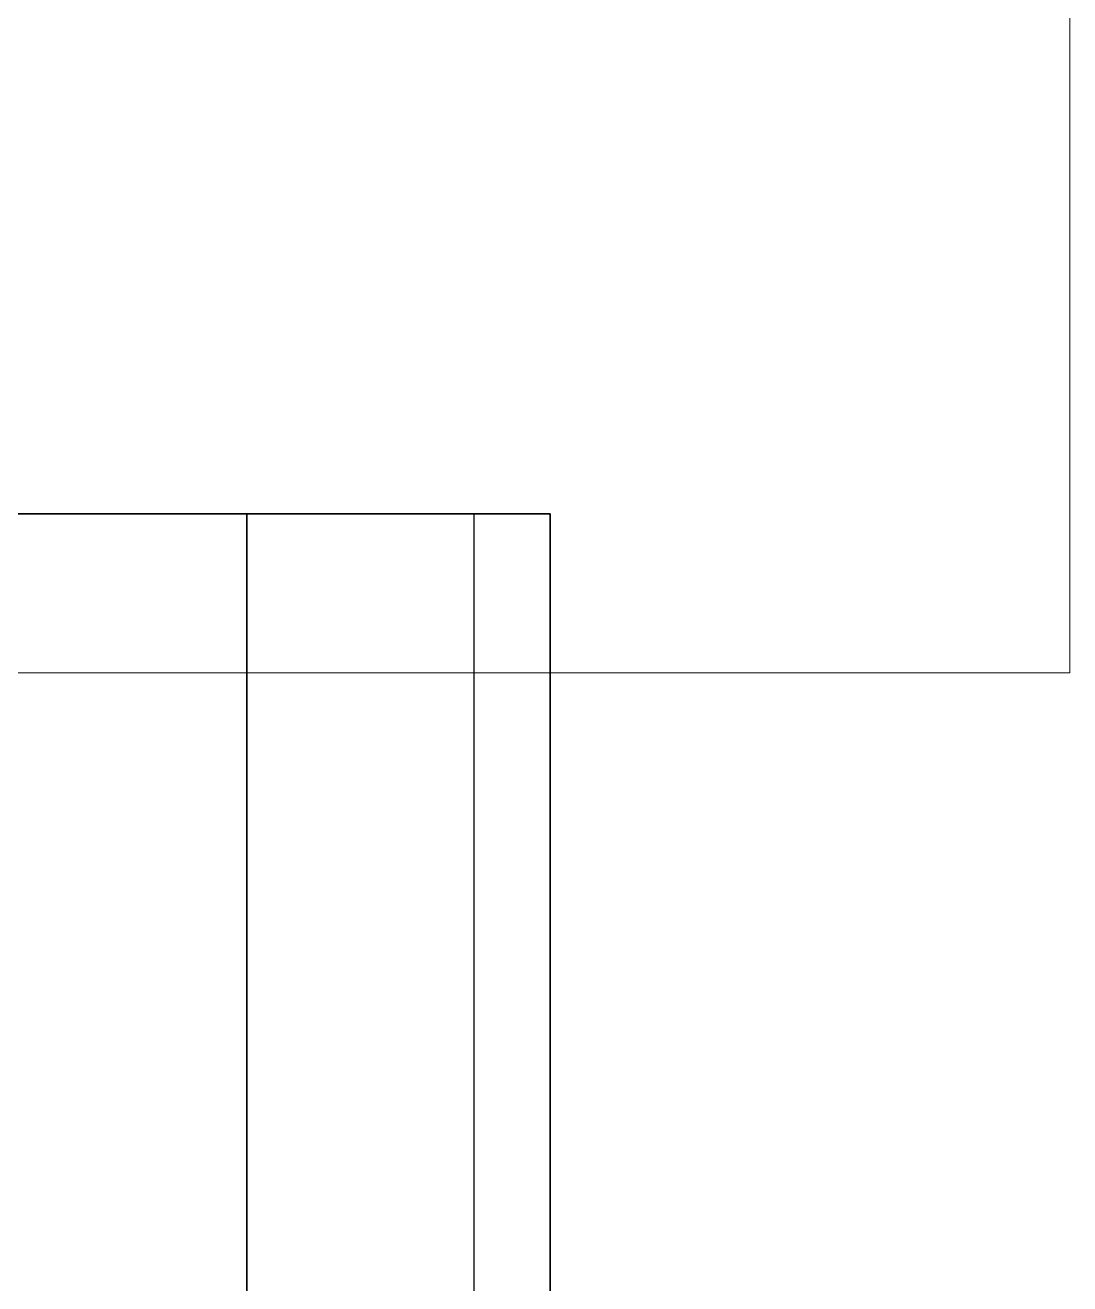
# Model space of a CAD drawing. Header units: millimetres. Extents: x 3774 to 718460, y -768339 to 192544.
# Drawn here: x 515117 to 515806, y -728620 to -727789 of the extents above; entities that cross this region are included whole.
import ezdxf

# ---------------------------------------------------------------- set-up
doc = ezdxf.new("R2010")
doc.units = ezdxf.units.MM
doc.linetypes.add('XKITLINE00', pattern=[0])
doc.layers.add('000 - 0_HIDE_OBJ_FRAMING_DEF_SUB_1', color=7, linetype='Continuous')
doc.layers.add('Part', color=7, linetype='Continuous', lineweight=0)

# ---------------------------------------------------------------- blocks, each defined once
blk = doc.blocks.new('*A22616552')
at = {"layer": 'Part', "color": 7, "linetype": 'XKITLINE00', "lineweight": 0}
blk.add_line((2595.364987, -130.739902), (2595.364987, -123.539902), dxfattribs=at)
blk = doc.blocks.new('*A22726563')
at = {"layer": 'Part', "color": 7, "linetype": 'XKITLINE00', "lineweight": 0}
for p, q in [((2595.364987, -123.539902), (2595.364987, -130.739902)), ((2595.364987, -130.739902), (2578.636987, -130.739902))]:
    blk.add_line(p, q, dxfattribs=at)
blk = doc.blocks.new('W-1-PP19-SE-ENT3_20260407-143459_PP19_ENT3_SE_ELE4')
at = {"color": 7, "lineweight": 0, "xscale": 125, "yscale": 125, "zscale": 125}
for name in ['*A22726563', '*A22616552']:
    blk.add_blockref(name, (-320145.950375, 121992.48775), dxfattribs=at)
blk = doc.blocks.new('DPA_Curved type D - Curved Type A-19559621-2350-01 ENTRANCE 3 ELEVATION 4')
at = {"layer": '000 - 0_HIDE_OBJ_FRAMING_DEF_SUB_1', "color": 7}
for p, q in [((-9172.98, 105550), (-9322.98, 105550)), ((-9322.98, 105550), (-9172.98, 105550)), ((-9322.98, 105550), (-9322.98, 102550)), ((-9322.98, 102550), (-9322.98, 105550)), ((-9172.98, 105550), (-9122.98, 105550)), ((-9122.98, 105550), (-9172.98, 105550)), ((-9172.98, 102550), (-9172.98, 105550)), ((-9172.98, 102550), (-9172.98, 105550)), ((-9172.98, 102550), (-9172.98, 105550)), ((-9172.98, 102550), (-9172.98, 105550)), ((-9122.98, 105550), (-9122.98, 104676.85)), ((-9122.98, 104676.85), (-9122.98, 105550))]:
    blk.add_line(p, q, dxfattribs=at)
blk = doc.blocks.new('DPA_Curved type D - Curved Type A-V129-2350-01 ENTRANCE 3 ELEVATION 4')
at = {"layer": '000 - 0_HIDE_OBJ_FRAMING_DEF_SUB_1', "color": 7}
for p, q in [((-9172.98, 105550), (-9322.98, 105550)), ((-9322.98, 105550), (-9172.98, 105550)), ((-9322.98, 105550), (-9322.98, 102550)), ((-9322.98, 102550), (-9322.98, 105550)), ((-9172.98, 105550), (-9122.98, 105550)), ((-9122.98, 105550), (-9172.98, 105550)), ((-9172.98, 102550), (-9172.98, 105550)), ((-9172.98, 102550), (-9172.98, 105550)), ((-9172.98, 102550), (-9172.98, 105550)), ((-9172.98, 102550), (-9172.98, 105550)), ((-9122.98, 105550), (-9122.98, 104513.61)), ((-9122.98, 104513.61), (-9122.98, 105550))]:
    blk.add_line(p, q, dxfattribs=at)
blk = doc.blocks.new('DPA_Curved type D - Curved Type A-V130-2350-01 ENTRANCE 3 ELEVATION 4')
at = {"layer": '000 - 0_HIDE_OBJ_FRAMING_DEF_SUB_1', "color": 7}
for p, q in [((-9172.97952, 105550), (-9322.97952, 105550)), ((-9322.97952, 105550), (-9172.97952, 105550)), ((-9322.97952, 105550), (-9322.97952, 102550)), ((-9322.97952, 102550), (-9322.97952, 105550)), ((-9172.97952, 105550), (-9122.97952, 105550)), ((-9122.97952, 105550), (-9172.97952, 105550)), ((-9172.97952, 102550), (-9172.97952, 105550)), ((-9172.97952, 102550), (-9172.97952, 105550)), ((-9172.97952, 102550), (-9172.97952, 105550)), ((-9172.97952, 102550), (-9172.97952, 105550)), ((-9122.97952, 105550), (-9122.97952, 104513.61015)), ((-9122.97952, 102550), (-9122.97952, 105550))]:
    blk.add_line(p, q, dxfattribs=at)
blk = doc.blocks.new('DPA_Curved type D - Curved Type A-V131-2350-01 ENTRANCE 3 ELEVATION 4')
at = {"layer": '000 - 0_HIDE_OBJ_FRAMING_DEF_SUB_1', "color": 7}
for p, q in [((-9322.97952, 105550), (-9172.97952, 105550)), ((-9222.97952, 105550), (-9322.97952, 105550)), ((-9172.97952, 105550), (-9222.97952, 105550)), ((-9172.97952, 102550), (-9172.97952, 105550)), ((-9172.97952, 102550), (-9172.97952, 105550))]:
    blk.add_line(p, q, dxfattribs=at)
blk = doc.blocks.new('DPA_Curved type D - Curved Type A-V132-2350-01 ENTRANCE 3 ELEVATION 4')
at = {"layer": '000 - 0_HIDE_OBJ_FRAMING_DEF_SUB_1', "color": 7}
for p, q in [((-9172.97952, 105550), (-9322.97952, 105550)), ((-9322.97952, 105550), (-9172.97952, 105550)), ((-9322.97952, 105550), (-9322.97952, 102550)), ((-9322.97952, 102550), (-9322.97952, 105550)), ((-9172.97952, 105550), (-9122.97952, 105550)), ((-9122.97952, 105550), (-9172.97952, 105550)), ((-9172.97952, 102550), (-9172.97952, 105550)), ((-9172.97952, 102550), (-9172.97952, 105550)), ((-9172.97952, 102550), (-9172.97952, 105550)), ((-9172.97952, 102550), (-9172.97952, 105550)), ((-9122.97952, 105550), (-9122.97952, 102550)), ((-9122.97952, 102550), (-9122.97952, 105550))]:
    blk.add_line(p, q, dxfattribs=at)
blk = doc.blocks.new('DPA_Curved type D - Curved Type A-19559426-2350-01 ENTRANCE 3 ELEVATION 4')
at = {"layer": '000 - 0_HIDE_OBJ_FRAMING_DEF_SUB_1', "color": 7}
for p, q in [((-9172.97952, 105550), (-9322.97952, 105550)), ((-9322.97952, 105550), (-9172.97952, 105550)), ((-9322.97952, 105550), (-9322.97952, 102550)), ((-9322.97952, 102550), (-9322.97952, 105550)), ((-9172.97952, 105550), (-9122.97952, 105550)), ((-9122.97952, 105550), (-9172.97952, 105550)), ((-9172.97952, 102550), (-9172.97952, 105550)), ((-9172.97952, 102550), (-9172.97952, 105550)), ((-9172.97952, 102550), (-9172.97952, 105550)), ((-9172.97952, 102550), (-9172.97952, 105550)), ((-9122.97952, 105550), (-9122.97952, 102550)), ((-9122.97952, 102550), (-9122.97952, 105550))]:
    blk.add_line(p, q, dxfattribs=at)
blk = doc.blocks.new('DPA_Curved type D - Curved Type A-19559427-2350-01 ENTRANCE 3 ELEVATION 4')
at = {"layer": '000 - 0_HIDE_OBJ_FRAMING_DEF_SUB_1', "color": 7}
for p, q in [((-9172.97952, 105550), (-9322.97952, 105550)), ((-9322.97952, 105550), (-9172.97952, 105550)), ((-9322.97952, 105550), (-9322.97952, 102550)), ((-9322.97952, 102550), (-9322.97952, 105550)), ((-9172.97952, 105550), (-9122.97952, 105550)), ((-9122.97952, 105550), (-9172.97952, 105550)), ((-9172.97952, 102550), (-9172.97952, 105550)), ((-9172.97952, 102550), (-9172.97952, 105550)), ((-9172.97952, 102550), (-9172.97952, 105550)), ((-9172.97952, 102550), (-9172.97952, 105550)), ((-9122.97952, 105550), (-9122.97952, 102550)), ((-9122.97952, 102550), (-9122.97952, 105550))]:
    blk.add_line(p, q, dxfattribs=at)
blk = doc.blocks.new('DPA_Curved type D - Curved Type A-19559622-2350-01 ENTRANCE 3 ELEVATION 4')
at = {"layer": '000 - 0_HIDE_OBJ_FRAMING_DEF_SUB_1', "color": 7}
for p, q in [((-9172.98, 105550), (-9322.98, 105550)), ((-9322.98, 105550), (-9172.98, 105550)), ((-9322.98, 105550), (-9322.98, 102550)), ((-9322.98, 102550), (-9322.98, 105550)), ((-9172.98, 105550), (-9122.98, 105550)), ((-9122.98, 105550), (-9172.98, 105550)), ((-9172.98, 102550), (-9172.98, 105550)), ((-9172.98, 102550), (-9172.98, 105550)), ((-9172.98, 102550), (-9172.98, 105550)), ((-9172.98, 102550), (-9172.98, 105550)), ((-9122.98, 105550), (-9122.98, 104676.85)), ((-9122.98, 104676.85), (-9122.98, 105550))]:
    blk.add_line(p, q, dxfattribs=at)
blk = doc.blocks.new('A$C7d5df670')
at = {"layer": '000 - 0_HIDE_OBJ_FRAMING_DEF_SUB_1', "color": 7}
for p, q in [((8990, 4400), (6830.02, 4400)), ((8990, 4400), (6830.02, 4400)), ((6830.02, 4400), (8990, 4400)), ((8990, 2350), (8990, 4400)), ((8990, 4400), (8990, 2350)), ((8990, 2350), (8990, 4400)), ((8990, 4400), (8990, 2350)), ((8990, 2350), (8990, 4400)), ((8990, 1400), (8990, 4400)), ((8990, 2350), (8990, 4400)), ((8990, 4400), (8990, 2350))]:
    blk.add_line(p, q, dxfattribs=at)
for name in ['DPA_Curved type D - Curved Type A-19559621-2350-01 ENTRANCE 3 ELEVATION 4', 'DPA_Curved type D - Curved Type A-V129-2350-01 ENTRANCE 3 ELEVATION 4', 'DPA_Curved type D - Curved Type A-V129-2350-01 ENTRANCE 3 ELEVATION 4', 'DPA_Curved type D - Curved Type A-V129-2350-01 ENTRANCE 3 ELEVATION 4', 'DPA_Curved type D - Curved Type A-V129-2350-01 ENTRANCE 3 ELEVATION 4', 'DPA_Curved type D - Curved Type A-V130-2350-01 ENTRANCE 3 ELEVATION 4', 'DPA_Curved type D - Curved Type A-V131-2350-01 ENTRANCE 3 ELEVATION 4', 'DPA_Curved type D - Curved Type A-V132-2350-01 ENTRANCE 3 ELEVATION 4', 'DPA_Curved type D - Curved Type A-19559426-2350-01 ENTRANCE 3 ELEVATION 4', 'DPA_Curved type D - Curved Type A-19559427-2350-01 ENTRANCE 3 ELEVATION 4', 'DPA_Curved type D - Curved Type A-19559622-2350-01 ENTRANCE 3 ELEVATION 4']:
    blk.add_blockref(name, (18312.98, -101150), dxfattribs=at)

msp = doc.modelspace()

# ---------------------------------------------------------------- block references
at = {"color": 7}
for name, p in [('W-1-PP19-SE-ENT3_20260407-143459_PP19_ENT3_SE_ELE4', (511531.288, -833866.64)), ('A$C7d5df670', (506273.101, -732511.64))]:
    msp.add_blockref(name, p, dxfattribs=at)

doc.saveas('drawing.dxf')
